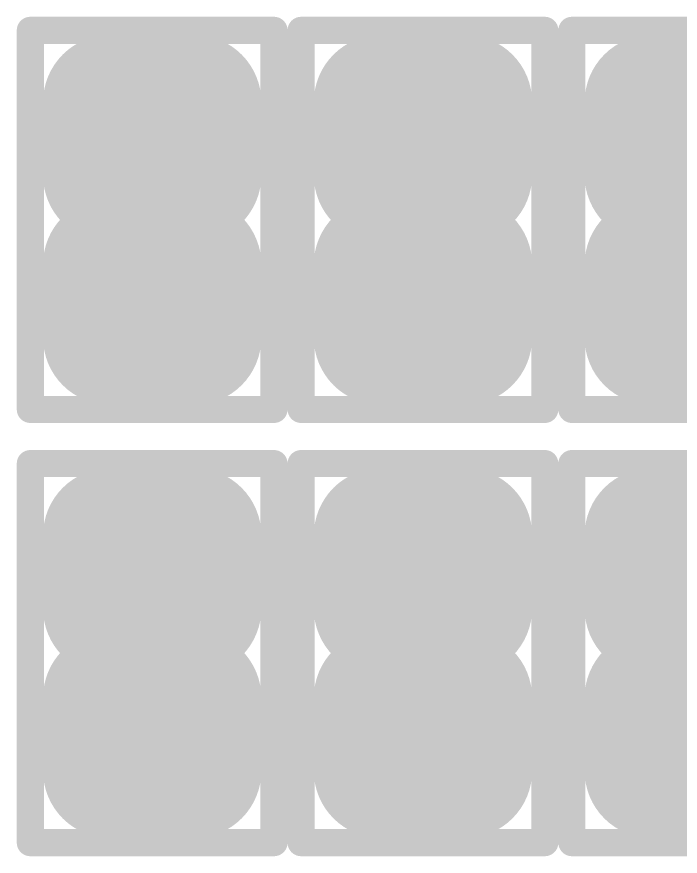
# Model space of a CAD drawing. Header units: millimetres. Extents: x 169 to 355, y 129 to 253.
# Drawn here: x 190.3 to 191.525, y 140.775 to 142.325 of the extents above; entities that cross this region are included whole.
import ezdxf

# ---------------------------------------------------------------- set-up
doc = ezdxf.new("R2010")
doc.units = ezdxf.units.MM
for name, color, linetype in [('BottomLayer', 5, 'Continuous'), ('BottomPaste', 16, 'Continuous'), ('BottomSolder', 6, 'Continuous'), ('Mechanical1', 6, 'Continuous'), ('Mechanical15', 56, 'Continuous')]:
    doc.layers.add(name, color=color, linetype=linetype)

# ---------------------------------------------------------------- blocks, each defined once
blk = doc.blocks.new('R01005_B_759')
at = {"layer": 'BottomLayer', "const_width": 0.0225}
for points in [[(-0.2287, 0.0775, 1), (-0.2063, 0.0775, 1)], [(-0.0937, 0.0775, 1), (-0.0712, 0.0775, 1)], [(0.0712, 0.0775, 1), (0.0937, 0.0775, 1)], [(0.2063, 0.0775, 1), (0.2287, 0.0775, 1)], [(-0.2287, -0.0775, 1), (-0.2063, -0.0775, 1)], [(-0.0937, -0.0775, 1), (-0.0712, -0.0775, 1)], [(0.0712, -0.0775, 1), (0.0937, -0.0775, 1)], [(0.2063, -0.0775, 1), (0.2287, -0.0775, 1)]]:
    blk.add_lwpolyline(points, format="xyb", close=True, dxfattribs=at)
at = {"layer": 'BottomLayer'}
for points in [[(-0.0825, -0.1), (-0.0825, 0.1), (-0.2175, -0.1), (-0.2175, 0.1)], [(0.2175, -0.1), (0.2175, 0.1), (0.0825, -0.1), (0.0825, 0.1)], [(-0.06, -0.0775), (-0.06, 0.0775), (-0.24, -0.0775), (-0.24, 0.0775)], [(0.24, -0.0775), (0.24, 0.0775), (0.06, -0.0775), (0.06, 0.0775)]]:
    blk.add_solid(points, dxfattribs=at)
at = {"layer": 'BottomPaste', "const_width": 0.0225}
for points in [[(-0.2287, 0.0775, 1), (-0.2063, 0.0775, 1)], [(-0.0937, 0.0775, 1), (-0.0712, 0.0775, 1)], [(0.0712, 0.0775, 1), (0.0937, 0.0775, 1)], [(0.2063, 0.0775, 1), (0.2287, 0.0775, 1)], [(-0.2287, -0.0775, 1), (-0.2063, -0.0775, 1)], [(-0.0937, -0.0775, 1), (-0.0712, -0.0775, 1)], [(0.0712, -0.0775, 1), (0.0937, -0.0775, 1)], [(0.2063, -0.0775, 1), (0.2287, -0.0775, 1)]]:
    blk.add_lwpolyline(points, format="xyb", close=True, dxfattribs=at)
at = {"layer": 'BottomPaste'}
for points in [[(-0.0825, -0.1), (-0.0825, 0.1), (-0.2175, -0.1), (-0.2175, 0.1)], [(0.2175, -0.1), (0.2175, 0.1), (0.0825, -0.1), (0.0825, 0.1)], [(-0.06, -0.0775), (-0.06, 0.0775), (-0.24, -0.0775), (-0.24, 0.0775)], [(0.24, -0.0775), (0.24, 0.0775), (0.06, -0.0775), (0.06, 0.0775)]]:
    blk.add_solid(points, dxfattribs=at)
at = {"layer": 'BottomSolder', "const_width": 0.1241}
for points in [[(-0.2795, 0.0775, 1), (-0.1555, 0.0775, 1)], [(-0.1445, 0.0775, 1), (-0.0204, 0.0775, 1)], [(0.0204, 0.0775, 1), (0.1445, 0.0775, 1)], [(0.1555, 0.0775, 1), (0.2795, 0.0775, 1)], [(-0.2795, -0.0775, 1), (-0.1555, -0.0775, 1)], [(-0.1445, -0.0775, 1), (-0.0204, -0.0775, 1)], [(0.0204, -0.0775, 1), (0.1445, -0.0775, 1)], [(0.1555, -0.0775, 1), (0.2795, -0.0775, 1)]]:
    blk.add_lwpolyline(points, format="xyb", close=True, dxfattribs=at)
at = {"layer": 'BottomSolder'}
for points in [[(-0.0825, -0.2016), (-0.0825, 0.2016), (-0.2175, -0.2016), (-0.2175, 0.2016)], [(0.2175, -0.2016), (0.2175, 0.2016), (0.0825, -0.2016), (0.0825, 0.2016)], [(0.0416, -0.0775), (0.0416, 0.0775), (-0.3416, -0.0775), (-0.3416, 0.0775)], [(0.3416, -0.0775), (0.3416, 0.0775), (-0.0416, -0.0775), (-0.0416, 0.0775)]]:
    blk.add_solid(points, dxfattribs=at)
at = {"layer": 'Mechanical1', "const_width": 0.05}
for points in [[(-0.1999, 0.0999), (-0.1999, -0.1001)], [(-0.1999, 0.0999), (0.2001, 0.0999)], [(0.2001, 0.0999), (0.2001, -0.1001)], [(-0.1999, -0.1001), (0.2001, -0.1001)]]:
    blk.add_lwpolyline(points, dxfattribs=at)
at = {"layer": 'Mechanical1', "const_width": 0.025}
for points in [[(-0.2124, 0.0999, 1), (-0.1874, 0.0999, 1)], [(-0.2124, 0.0999, 1), (-0.1874, 0.0999, 1)], [(0.1876, 0.0999, 1), (0.2126, 0.0999, 1)], [(0.1876, 0.0999, 1), (0.2126, 0.0999, 1)], [(-0.2124, -0.1001, 1), (-0.1874, -0.1001, 1)], [(-0.2124, -0.1001, 1), (-0.1874, -0.1001, 1)], [(0.1876, -0.1001, 1), (0.2126, -0.1001, 1)], [(0.1876, -0.1001, 1), (0.2126, -0.1001, 1)]]:
    blk.add_lwpolyline(points, format="xyb", close=True, dxfattribs=at)
at = {"layer": 'Mechanical15', "const_width": 0.05}
for points in [[(-0.35, 0.225), (-0.35, -0.225)], [(-0.35, 0.225), (0.35, 0.225)], [(0.35, 0.225), (0.35, -0.225)], [(0, 0.125), (0, -0.125)], [(-0.15, 0), (0.15, 0)], [(-0.35, -0.225), (0.35, -0.225)]]:
    blk.add_lwpolyline(points, dxfattribs=at)
at = {"layer": 'Mechanical15', "const_width": 0.025}
for points in [[(-0.3625, 0.225, 1), (-0.3375, 0.225, 1)], [(-0.3625, 0.225, 1), (-0.3375, 0.225, 1)], [(0.3375, 0.225, 1), (0.3625, 0.225, 1)], [(0.3375, 0.225, 1), (0.3625, 0.225, 1)], [(-0.0125, 0.125, 1), (0.0125, 0.125, 1)], [(-0.1625, 0, 1), (-0.1375, 0, 1)], [(0.1375, 0, 1), (0.1625, 0, 1)], [(-0.0125, -0.125, 1), (0.0125, -0.125, 1)], [(-0.3625, -0.225, 1), (-0.3375, -0.225, 1)], [(-0.3625, -0.225, 1), (-0.3375, -0.225, 1)], [(0.3375, -0.225, 1), (0.3625, -0.225, 1)], [(0.3375, -0.225, 1), (0.3625, -0.225, 1)]]:
    blk.add_lwpolyline(points, format="xyb", close=True, dxfattribs=at)
blk = doc.blocks.new('R01005_B_775')
at = {"layer": 'BottomLayer', "const_width": 0.0225}
for points in [[(-0.2287, 0.0775, 1), (-0.2063, 0.0775, 1)], [(-0.0937, 0.0775, 1), (-0.0712, 0.0775, 1)], [(0.0712, 0.0775, 1), (0.0937, 0.0775, 1)], [(0.2063, 0.0775, 1), (0.2287, 0.0775, 1)], [(-0.2287, -0.0775, 1), (-0.2063, -0.0775, 1)], [(-0.0937, -0.0775, 1), (-0.0712, -0.0775, 1)], [(0.0712, -0.0775, 1), (0.0937, -0.0775, 1)], [(0.2063, -0.0775, 1), (0.2287, -0.0775, 1)]]:
    blk.add_lwpolyline(points, format="xyb", close=True, dxfattribs=at)
at = {"layer": 'BottomLayer'}
for points in [[(-0.0825, -0.1), (-0.0825, 0.1), (-0.2175, -0.1), (-0.2175, 0.1)], [(0.2175, -0.1), (0.2175, 0.1), (0.0825, -0.1), (0.0825, 0.1)], [(-0.06, -0.0775), (-0.06, 0.0775), (-0.24, -0.0775), (-0.24, 0.0775)], [(0.24, -0.0775), (0.24, 0.0775), (0.06, -0.0775), (0.06, 0.0775)]]:
    blk.add_solid(points, dxfattribs=at)
at = {"layer": 'BottomPaste', "const_width": 0.0225}
for points in [[(-0.2287, 0.0775, 1), (-0.2063, 0.0775, 1)], [(-0.0937, 0.0775, 1), (-0.0712, 0.0775, 1)], [(0.0712, 0.0775, 1), (0.0937, 0.0775, 1)], [(0.2063, 0.0775, 1), (0.2287, 0.0775, 1)], [(-0.2287, -0.0775, 1), (-0.2063, -0.0775, 1)], [(-0.0937, -0.0775, 1), (-0.0712, -0.0775, 1)], [(0.0712, -0.0775, 1), (0.0937, -0.0775, 1)], [(0.2063, -0.0775, 1), (0.2287, -0.0775, 1)]]:
    blk.add_lwpolyline(points, format="xyb", close=True, dxfattribs=at)
at = {"layer": 'BottomPaste'}
for points in [[(-0.0825, -0.1), (-0.0825, 0.1), (-0.2175, -0.1), (-0.2175, 0.1)], [(0.2175, -0.1), (0.2175, 0.1), (0.0825, -0.1), (0.0825, 0.1)], [(-0.06, -0.0775), (-0.06, 0.0775), (-0.24, -0.0775), (-0.24, 0.0775)], [(0.24, -0.0775), (0.24, 0.0775), (0.06, -0.0775), (0.06, 0.0775)]]:
    blk.add_solid(points, dxfattribs=at)
at = {"layer": 'BottomSolder', "const_width": 0.1241}
for points in [[(-0.2795, 0.0775, 1), (-0.1555, 0.0775, 1)], [(-0.1445, 0.0775, 1), (-0.0204, 0.0775, 1)], [(0.0204, 0.0775, 1), (0.1445, 0.0775, 1)], [(0.1555, 0.0775, 1), (0.2795, 0.0775, 1)], [(-0.2795, -0.0775, 1), (-0.1555, -0.0775, 1)], [(-0.1445, -0.0775, 1), (-0.0204, -0.0775, 1)], [(0.0204, -0.0775, 1), (0.1445, -0.0775, 1)], [(0.1555, -0.0775, 1), (0.2795, -0.0775, 1)]]:
    blk.add_lwpolyline(points, format="xyb", close=True, dxfattribs=at)
at = {"layer": 'BottomSolder'}
for points in [[(-0.0825, -0.2016), (-0.0825, 0.2016), (-0.2175, -0.2016), (-0.2175, 0.2016)], [(0.2175, -0.2016), (0.2175, 0.2016), (0.0825, -0.2016), (0.0825, 0.2016)], [(0.0416, -0.0775), (0.0416, 0.0775), (-0.3416, -0.0775), (-0.3416, 0.0775)], [(0.3416, -0.0775), (0.3416, 0.0775), (-0.0416, -0.0775), (-0.0416, 0.0775)]]:
    blk.add_solid(points, dxfattribs=at)
at = {"layer": 'Mechanical1', "const_width": 0.05}
for points in [[(-0.1999, 0.0999), (-0.1999, -0.1001)], [(-0.1999, 0.0999), (0.2001, 0.0999)], [(0.2001, 0.0999), (0.2001, -0.1001)], [(-0.1999, -0.1001), (0.2001, -0.1001)]]:
    blk.add_lwpolyline(points, dxfattribs=at)
at = {"layer": 'Mechanical1', "const_width": 0.025}
for points in [[(-0.2124, 0.0999, 1), (-0.1874, 0.0999, 1)], [(-0.2124, 0.0999, 1), (-0.1874, 0.0999, 1)], [(0.1876, 0.0999, 1), (0.2126, 0.0999, 1)], [(0.1876, 0.0999, 1), (0.2126, 0.0999, 1)], [(-0.2124, -0.1001, 1), (-0.1874, -0.1001, 1)], [(-0.2124, -0.1001, 1), (-0.1874, -0.1001, 1)], [(0.1876, -0.1001, 1), (0.2126, -0.1001, 1)], [(0.1876, -0.1001, 1), (0.2126, -0.1001, 1)]]:
    blk.add_lwpolyline(points, format="xyb", close=True, dxfattribs=at)
at = {"layer": 'Mechanical15', "const_width": 0.05}
for points in [[(-0.35, 0.225), (-0.35, -0.225)], [(-0.35, 0.225), (0.35, 0.225)], [(0.35, 0.225), (0.35, -0.225)], [(0, 0.125), (0, -0.125)], [(-0.15, 0), (0.15, 0)], [(-0.35, -0.225), (0.35, -0.225)]]:
    blk.add_lwpolyline(points, dxfattribs=at)
at = {"layer": 'Mechanical15', "const_width": 0.025}
for points in [[(-0.3625, 0.225, 1), (-0.3375, 0.225, 1)], [(-0.3625, 0.225, 1), (-0.3375, 0.225, 1)], [(0.3375, 0.225, 1), (0.3625, 0.225, 1)], [(0.3375, 0.225, 1), (0.3625, 0.225, 1)], [(-0.0125, 0.125, 1), (0.0125, 0.125, 1)], [(-0.1625, 0, 1), (-0.1375, 0, 1)], [(0.1375, 0, 1), (0.1625, 0, 1)], [(-0.0125, -0.125, 1), (0.0125, -0.125, 1)], [(-0.3625, -0.225, 1), (-0.3375, -0.225, 1)], [(-0.3625, -0.225, 1), (-0.3375, -0.225, 1)], [(0.3375, -0.225, 1), (0.3625, -0.225, 1)], [(0.3375, -0.225, 1), (0.3625, -0.225, 1)]]:
    blk.add_lwpolyline(points, format="xyb", close=True, dxfattribs=at)
blk = doc.blocks.new('R01005_B_797')
at = {"layer": 'BottomLayer', "const_width": 0.0225}
for points in [[(-0.2287, 0.0775, 1), (-0.2063, 0.0775, 1)], [(-0.0937, 0.0775, 1), (-0.0712, 0.0775, 1)], [(0.0712, 0.0775, 1), (0.0937, 0.0775, 1)], [(0.2063, 0.0775, 1), (0.2287, 0.0775, 1)], [(-0.2287, -0.0775, 1), (-0.2063, -0.0775, 1)], [(-0.0937, -0.0775, 1), (-0.0712, -0.0775, 1)], [(0.0712, -0.0775, 1), (0.0937, -0.0775, 1)], [(0.2063, -0.0775, 1), (0.2287, -0.0775, 1)]]:
    blk.add_lwpolyline(points, format="xyb", close=True, dxfattribs=at)
at = {"layer": 'BottomLayer'}
for points in [[(-0.0825, -0.1), (-0.0825, 0.1), (-0.2175, -0.1), (-0.2175, 0.1)], [(0.2175, -0.1), (0.2175, 0.1), (0.0825, -0.1), (0.0825, 0.1)], [(-0.06, -0.0775), (-0.06, 0.0775), (-0.24, -0.0775), (-0.24, 0.0775)], [(0.24, -0.0775), (0.24, 0.0775), (0.06, -0.0775), (0.06, 0.0775)]]:
    blk.add_solid(points, dxfattribs=at)
at = {"layer": 'BottomPaste', "const_width": 0.0225}
for points in [[(-0.2287, 0.0775, 1), (-0.2063, 0.0775, 1)], [(-0.0937, 0.0775, 1), (-0.0712, 0.0775, 1)], [(0.0712, 0.0775, 1), (0.0937, 0.0775, 1)], [(0.2063, 0.0775, 1), (0.2287, 0.0775, 1)], [(-0.2287, -0.0775, 1), (-0.2063, -0.0775, 1)], [(-0.0937, -0.0775, 1), (-0.0712, -0.0775, 1)], [(0.0712, -0.0775, 1), (0.0937, -0.0775, 1)], [(0.2063, -0.0775, 1), (0.2287, -0.0775, 1)]]:
    blk.add_lwpolyline(points, format="xyb", close=True, dxfattribs=at)
at = {"layer": 'BottomPaste'}
for points in [[(-0.0825, -0.1), (-0.0825, 0.1), (-0.2175, -0.1), (-0.2175, 0.1)], [(0.2175, -0.1), (0.2175, 0.1), (0.0825, -0.1), (0.0825, 0.1)], [(-0.06, -0.0775), (-0.06, 0.0775), (-0.24, -0.0775), (-0.24, 0.0775)], [(0.24, -0.0775), (0.24, 0.0775), (0.06, -0.0775), (0.06, 0.0775)]]:
    blk.add_solid(points, dxfattribs=at)
at = {"layer": 'BottomSolder', "const_width": 0.1241}
for points in [[(-0.2795, 0.0775, 1), (-0.1555, 0.0775, 1)], [(-0.1445, 0.0775, 1), (-0.0204, 0.0775, 1)], [(0.0204, 0.0775, 1), (0.1445, 0.0775, 1)], [(0.1555, 0.0775, 1), (0.2795, 0.0775, 1)], [(-0.2795, -0.0775, 1), (-0.1555, -0.0775, 1)], [(-0.1445, -0.0775, 1), (-0.0204, -0.0775, 1)], [(0.0204, -0.0775, 1), (0.1445, -0.0775, 1)], [(0.1555, -0.0775, 1), (0.2795, -0.0775, 1)]]:
    blk.add_lwpolyline(points, format="xyb", close=True, dxfattribs=at)
at = {"layer": 'BottomSolder'}
for points in [[(-0.0825, -0.2016), (-0.0825, 0.2016), (-0.2175, -0.2016), (-0.2175, 0.2016)], [(0.2175, -0.2016), (0.2175, 0.2016), (0.0825, -0.2016), (0.0825, 0.2016)], [(0.0416, -0.0775), (0.0416, 0.0775), (-0.3416, -0.0775), (-0.3416, 0.0775)], [(0.3416, -0.0775), (0.3416, 0.0775), (-0.0416, -0.0775), (-0.0416, 0.0775)]]:
    blk.add_solid(points, dxfattribs=at)
at = {"layer": 'Mechanical1', "const_width": 0.05}
for points in [[(-0.1999, 0.0999), (-0.1999, -0.1001)], [(-0.1999, 0.0999), (0.2001, 0.0999)], [(0.2001, 0.0999), (0.2001, -0.1001)], [(-0.1999, -0.1001), (0.2001, -0.1001)]]:
    blk.add_lwpolyline(points, dxfattribs=at)
at = {"layer": 'Mechanical1', "const_width": 0.025}
for points in [[(-0.2124, 0.0999, 1), (-0.1874, 0.0999, 1)], [(-0.2124, 0.0999, 1), (-0.1874, 0.0999, 1)], [(0.1876, 0.0999, 1), (0.2126, 0.0999, 1)], [(0.1876, 0.0999, 1), (0.2126, 0.0999, 1)], [(-0.2124, -0.1001, 1), (-0.1874, -0.1001, 1)], [(-0.2124, -0.1001, 1), (-0.1874, -0.1001, 1)], [(0.1876, -0.1001, 1), (0.2126, -0.1001, 1)], [(0.1876, -0.1001, 1), (0.2126, -0.1001, 1)]]:
    blk.add_lwpolyline(points, format="xyb", close=True, dxfattribs=at)
at = {"layer": 'Mechanical15', "const_width": 0.05}
for points in [[(-0.35, 0.225), (-0.35, -0.225)], [(-0.35, 0.225), (0.35, 0.225)], [(0.35, 0.225), (0.35, -0.225)], [(0, 0.125), (0, -0.125)], [(-0.15, 0), (0.15, 0)], [(-0.35, -0.225), (0.35, -0.225)]]:
    blk.add_lwpolyline(points, dxfattribs=at)
at = {"layer": 'Mechanical15', "const_width": 0.025}
for points in [[(-0.3625, 0.225, 1), (-0.3375, 0.225, 1)], [(-0.3625, 0.225, 1), (-0.3375, 0.225, 1)], [(0.3375, 0.225, 1), (0.3625, 0.225, 1)], [(0.3375, 0.225, 1), (0.3625, 0.225, 1)], [(-0.0125, 0.125, 1), (0.0125, 0.125, 1)], [(-0.1625, 0, 1), (-0.1375, 0, 1)], [(0.1375, 0, 1), (0.1625, 0, 1)], [(-0.0125, -0.125, 1), (0.0125, -0.125, 1)], [(-0.3625, -0.225, 1), (-0.3375, -0.225, 1)], [(-0.3625, -0.225, 1), (-0.3375, -0.225, 1)], [(0.3375, -0.225, 1), (0.3625, -0.225, 1)], [(0.3375, -0.225, 1), (0.3625, -0.225, 1)]]:
    blk.add_lwpolyline(points, format="xyb", close=True, dxfattribs=at)
blk = doc.blocks.new('R01005_B_798')
at = {"layer": 'BottomLayer', "const_width": 0.0225}
for points in [[(-0.2287, 0.0775, 1), (-0.2063, 0.0775, 1)], [(-0.0937, 0.0775, 1), (-0.0712, 0.0775, 1)], [(0.0712, 0.0775, 1), (0.0937, 0.0775, 1)], [(0.2063, 0.0775, 1), (0.2287, 0.0775, 1)], [(-0.2287, -0.0775, 1), (-0.2063, -0.0775, 1)], [(-0.0937, -0.0775, 1), (-0.0712, -0.0775, 1)], [(0.0712, -0.0775, 1), (0.0937, -0.0775, 1)], [(0.2063, -0.0775, 1), (0.2287, -0.0775, 1)]]:
    blk.add_lwpolyline(points, format="xyb", close=True, dxfattribs=at)
at = {"layer": 'BottomLayer'}
for points in [[(-0.0825, -0.1), (-0.0825, 0.1), (-0.2175, -0.1), (-0.2175, 0.1)], [(0.2175, -0.1), (0.2175, 0.1), (0.0825, -0.1), (0.0825, 0.1)], [(-0.06, -0.0775), (-0.06, 0.0775), (-0.24, -0.0775), (-0.24, 0.0775)], [(0.24, -0.0775), (0.24, 0.0775), (0.06, -0.0775), (0.06, 0.0775)]]:
    blk.add_solid(points, dxfattribs=at)
at = {"layer": 'BottomPaste', "const_width": 0.0225}
for points in [[(-0.2287, 0.0775, 1), (-0.2063, 0.0775, 1)], [(-0.0937, 0.0775, 1), (-0.0712, 0.0775, 1)], [(0.0712, 0.0775, 1), (0.0937, 0.0775, 1)], [(0.2063, 0.0775, 1), (0.2287, 0.0775, 1)], [(-0.2287, -0.0775, 1), (-0.2063, -0.0775, 1)], [(-0.0937, -0.0775, 1), (-0.0712, -0.0775, 1)], [(0.0712, -0.0775, 1), (0.0937, -0.0775, 1)], [(0.2063, -0.0775, 1), (0.2287, -0.0775, 1)]]:
    blk.add_lwpolyline(points, format="xyb", close=True, dxfattribs=at)
at = {"layer": 'BottomPaste'}
for points in [[(-0.0825, -0.1), (-0.0825, 0.1), (-0.2175, -0.1), (-0.2175, 0.1)], [(0.2175, -0.1), (0.2175, 0.1), (0.0825, -0.1), (0.0825, 0.1)], [(-0.06, -0.0775), (-0.06, 0.0775), (-0.24, -0.0775), (-0.24, 0.0775)], [(0.24, -0.0775), (0.24, 0.0775), (0.06, -0.0775), (0.06, 0.0775)]]:
    blk.add_solid(points, dxfattribs=at)
at = {"layer": 'BottomSolder', "const_width": 0.1241}
for points in [[(-0.2795, 0.0775, 1), (-0.1555, 0.0775, 1)], [(-0.1445, 0.0775, 1), (-0.0204, 0.0775, 1)], [(0.0204, 0.0775, 1), (0.1445, 0.0775, 1)], [(0.1555, 0.0775, 1), (0.2795, 0.0775, 1)], [(-0.2795, -0.0775, 1), (-0.1555, -0.0775, 1)], [(-0.1445, -0.0775, 1), (-0.0204, -0.0775, 1)], [(0.0204, -0.0775, 1), (0.1445, -0.0775, 1)], [(0.1555, -0.0775, 1), (0.2795, -0.0775, 1)]]:
    blk.add_lwpolyline(points, format="xyb", close=True, dxfattribs=at)
at = {"layer": 'BottomSolder'}
for points in [[(-0.0825, -0.2016), (-0.0825, 0.2016), (-0.2175, -0.2016), (-0.2175, 0.2016)], [(0.2175, -0.2016), (0.2175, 0.2016), (0.0825, -0.2016), (0.0825, 0.2016)], [(0.0416, -0.0775), (0.0416, 0.0775), (-0.3416, -0.0775), (-0.3416, 0.0775)], [(0.3416, -0.0775), (0.3416, 0.0775), (-0.0416, -0.0775), (-0.0416, 0.0775)]]:
    blk.add_solid(points, dxfattribs=at)
at = {"layer": 'Mechanical1', "const_width": 0.05}
for points in [[(-0.1999, 0.0999), (-0.1999, -0.1001)], [(-0.1999, 0.0999), (0.2001, 0.0999)], [(0.2001, 0.0999), (0.2001, -0.1001)], [(-0.1999, -0.1001), (0.2001, -0.1001)]]:
    blk.add_lwpolyline(points, dxfattribs=at)
at = {"layer": 'Mechanical1', "const_width": 0.025}
for points in [[(-0.2124, 0.0999, 1), (-0.1874, 0.0999, 1)], [(-0.2124, 0.0999, 1), (-0.1874, 0.0999, 1)], [(0.1876, 0.0999, 1), (0.2126, 0.0999, 1)], [(0.1876, 0.0999, 1), (0.2126, 0.0999, 1)], [(-0.2124, -0.1001, 1), (-0.1874, -0.1001, 1)], [(-0.2124, -0.1001, 1), (-0.1874, -0.1001, 1)], [(0.1876, -0.1001, 1), (0.2126, -0.1001, 1)], [(0.1876, -0.1001, 1), (0.2126, -0.1001, 1)]]:
    blk.add_lwpolyline(points, format="xyb", close=True, dxfattribs=at)
at = {"layer": 'Mechanical15', "const_width": 0.05}
for points in [[(-0.35, 0.225), (-0.35, -0.225)], [(-0.35, 0.225), (0.35, 0.225)], [(0.35, 0.225), (0.35, -0.225)], [(0, 0.125), (0, -0.125)], [(-0.15, 0), (0.15, 0)], [(-0.35, -0.225), (0.35, -0.225)]]:
    blk.add_lwpolyline(points, dxfattribs=at)
at = {"layer": 'Mechanical15', "const_width": 0.025}
for points in [[(-0.3625, 0.225, 1), (-0.3375, 0.225, 1)], [(-0.3625, 0.225, 1), (-0.3375, 0.225, 1)], [(0.3375, 0.225, 1), (0.3625, 0.225, 1)], [(0.3375, 0.225, 1), (0.3625, 0.225, 1)], [(-0.0125, 0.125, 1), (0.0125, 0.125, 1)], [(-0.1625, 0, 1), (-0.1375, 0, 1)], [(0.1375, 0, 1), (0.1625, 0, 1)], [(-0.0125, -0.125, 1), (0.0125, -0.125, 1)], [(-0.3625, -0.225, 1), (-0.3375, -0.225, 1)], [(-0.3625, -0.225, 1), (-0.3375, -0.225, 1)], [(0.3375, -0.225, 1), (0.3625, -0.225, 1)], [(0.3375, -0.225, 1), (0.3625, -0.225, 1)]]:
    blk.add_lwpolyline(points, format="xyb", close=True, dxfattribs=at)
blk = doc.blocks.new('R01005_B_826')
at = {"layer": 'BottomLayer', "const_width": 0.0225}
for points in [[(-0.2287, 0.0775, 1), (-0.2063, 0.0775, 1)], [(-0.0937, 0.0775, 1), (-0.0712, 0.0775, 1)], [(0.0712, 0.0775, 1), (0.0937, 0.0775, 1)], [(0.2063, 0.0775, 1), (0.2287, 0.0775, 1)], [(-0.2287, -0.0775, 1), (-0.2063, -0.0775, 1)], [(-0.0937, -0.0775, 1), (-0.0712, -0.0775, 1)], [(0.0712, -0.0775, 1), (0.0937, -0.0775, 1)], [(0.2063, -0.0775, 1), (0.2287, -0.0775, 1)]]:
    blk.add_lwpolyline(points, format="xyb", close=True, dxfattribs=at)
at = {"layer": 'BottomLayer'}
for points in [[(-0.0825, -0.1), (-0.0825, 0.1), (-0.2175, -0.1), (-0.2175, 0.1)], [(0.2175, -0.1), (0.2175, 0.1), (0.0825, -0.1), (0.0825, 0.1)], [(-0.06, -0.0775), (-0.06, 0.0775), (-0.24, -0.0775), (-0.24, 0.0775)], [(0.24, -0.0775), (0.24, 0.0775), (0.06, -0.0775), (0.06, 0.0775)]]:
    blk.add_solid(points, dxfattribs=at)
at = {"layer": 'BottomPaste', "const_width": 0.0225}
for points in [[(-0.2287, 0.0775, 1), (-0.2063, 0.0775, 1)], [(-0.0937, 0.0775, 1), (-0.0712, 0.0775, 1)], [(0.0712, 0.0775, 1), (0.0937, 0.0775, 1)], [(0.2063, 0.0775, 1), (0.2287, 0.0775, 1)], [(-0.2287, -0.0775, 1), (-0.2063, -0.0775, 1)], [(-0.0937, -0.0775, 1), (-0.0712, -0.0775, 1)], [(0.0712, -0.0775, 1), (0.0937, -0.0775, 1)], [(0.2063, -0.0775, 1), (0.2287, -0.0775, 1)]]:
    blk.add_lwpolyline(points, format="xyb", close=True, dxfattribs=at)
at = {"layer": 'BottomPaste'}
for points in [[(-0.0825, -0.1), (-0.0825, 0.1), (-0.2175, -0.1), (-0.2175, 0.1)], [(0.2175, -0.1), (0.2175, 0.1), (0.0825, -0.1), (0.0825, 0.1)], [(-0.06, -0.0775), (-0.06, 0.0775), (-0.24, -0.0775), (-0.24, 0.0775)], [(0.24, -0.0775), (0.24, 0.0775), (0.06, -0.0775), (0.06, 0.0775)]]:
    blk.add_solid(points, dxfattribs=at)
at = {"layer": 'BottomSolder', "const_width": 0.1241}
for points in [[(-0.2795, 0.0775, 1), (-0.1555, 0.0775, 1)], [(-0.1445, 0.0775, 1), (-0.0204, 0.0775, 1)], [(0.0204, 0.0775, 1), (0.1445, 0.0775, 1)], [(0.1555, 0.0775, 1), (0.2795, 0.0775, 1)], [(-0.2795, -0.0775, 1), (-0.1555, -0.0775, 1)], [(-0.1445, -0.0775, 1), (-0.0204, -0.0775, 1)], [(0.0204, -0.0775, 1), (0.1445, -0.0775, 1)], [(0.1555, -0.0775, 1), (0.2795, -0.0775, 1)]]:
    blk.add_lwpolyline(points, format="xyb", close=True, dxfattribs=at)
at = {"layer": 'BottomSolder'}
for points in [[(-0.0825, -0.2016), (-0.0825, 0.2016), (-0.2175, -0.2016), (-0.2175, 0.2016)], [(0.2175, -0.2016), (0.2175, 0.2016), (0.0825, -0.2016), (0.0825, 0.2016)], [(0.0416, -0.0775), (0.0416, 0.0775), (-0.3416, -0.0775), (-0.3416, 0.0775)], [(0.3416, -0.0775), (0.3416, 0.0775), (-0.0416, -0.0775), (-0.0416, 0.0775)]]:
    blk.add_solid(points, dxfattribs=at)
at = {"layer": 'Mechanical1', "const_width": 0.05}
for points in [[(-0.1999, 0.0999), (-0.1999, -0.1001)], [(-0.1999, 0.0999), (0.2001, 0.0999)], [(0.2001, 0.0999), (0.2001, -0.1001)], [(-0.1999, -0.1001), (0.2001, -0.1001)]]:
    blk.add_lwpolyline(points, dxfattribs=at)
at = {"layer": 'Mechanical1', "const_width": 0.025}
for points in [[(-0.2124, 0.0999, 1), (-0.1874, 0.0999, 1)], [(-0.2124, 0.0999, 1), (-0.1874, 0.0999, 1)], [(0.1876, 0.0999, 1), (0.2126, 0.0999, 1)], [(0.1876, 0.0999, 1), (0.2126, 0.0999, 1)], [(-0.2124, -0.1001, 1), (-0.1874, -0.1001, 1)], [(-0.2124, -0.1001, 1), (-0.1874, -0.1001, 1)], [(0.1876, -0.1001, 1), (0.2126, -0.1001, 1)], [(0.1876, -0.1001, 1), (0.2126, -0.1001, 1)]]:
    blk.add_lwpolyline(points, format="xyb", close=True, dxfattribs=at)
at = {"layer": 'Mechanical15', "const_width": 0.05}
for points in [[(-0.35, 0.225), (-0.35, -0.225)], [(-0.35, 0.225), (0.35, 0.225)], [(0.35, 0.225), (0.35, -0.225)], [(0, 0.125), (0, -0.125)], [(-0.15, 0), (0.15, 0)], [(-0.35, -0.225), (0.35, -0.225)]]:
    blk.add_lwpolyline(points, dxfattribs=at)
at = {"layer": 'Mechanical15', "const_width": 0.025}
for points in [[(-0.3625, 0.225, 1), (-0.3375, 0.225, 1)], [(-0.3625, 0.225, 1), (-0.3375, 0.225, 1)], [(0.3375, 0.225, 1), (0.3625, 0.225, 1)], [(0.3375, 0.225, 1), (0.3625, 0.225, 1)], [(-0.0125, 0.125, 1), (0.0125, 0.125, 1)], [(-0.1625, 0, 1), (-0.1375, 0, 1)], [(0.1375, 0, 1), (0.1625, 0, 1)], [(-0.0125, -0.125, 1), (0.0125, -0.125, 1)], [(-0.3625, -0.225, 1), (-0.3375, -0.225, 1)], [(-0.3625, -0.225, 1), (-0.3375, -0.225, 1)], [(0.3375, -0.225, 1), (0.3625, -0.225, 1)], [(0.3375, -0.225, 1), (0.3625, -0.225, 1)]]:
    blk.add_lwpolyline(points, format="xyb", close=True, dxfattribs=at)
blk = doc.blocks.new('R01005_B_827')
at = {"layer": 'BottomLayer', "const_width": 0.0225}
for points in [[(-0.2287, 0.0775, 1), (-0.2063, 0.0775, 1)], [(-0.0937, 0.0775, 1), (-0.0712, 0.0775, 1)], [(0.0712, 0.0775, 1), (0.0937, 0.0775, 1)], [(0.2063, 0.0775, 1), (0.2287, 0.0775, 1)], [(-0.2287, -0.0775, 1), (-0.2063, -0.0775, 1)], [(-0.0937, -0.0775, 1), (-0.0712, -0.0775, 1)], [(0.0712, -0.0775, 1), (0.0937, -0.0775, 1)], [(0.2063, -0.0775, 1), (0.2287, -0.0775, 1)]]:
    blk.add_lwpolyline(points, format="xyb", close=True, dxfattribs=at)
at = {"layer": 'BottomLayer'}
for points in [[(-0.0825, -0.1), (-0.0825, 0.1), (-0.2175, -0.1), (-0.2175, 0.1)], [(0.2175, -0.1), (0.2175, 0.1), (0.0825, -0.1), (0.0825, 0.1)], [(-0.06, -0.0775), (-0.06, 0.0775), (-0.24, -0.0775), (-0.24, 0.0775)], [(0.24, -0.0775), (0.24, 0.0775), (0.06, -0.0775), (0.06, 0.0775)]]:
    blk.add_solid(points, dxfattribs=at)
at = {"layer": 'BottomPaste', "const_width": 0.0225}
for points in [[(-0.2287, 0.0775, 1), (-0.2063, 0.0775, 1)], [(-0.0937, 0.0775, 1), (-0.0712, 0.0775, 1)], [(0.0712, 0.0775, 1), (0.0937, 0.0775, 1)], [(0.2063, 0.0775, 1), (0.2287, 0.0775, 1)], [(-0.2287, -0.0775, 1), (-0.2063, -0.0775, 1)], [(-0.0937, -0.0775, 1), (-0.0712, -0.0775, 1)], [(0.0712, -0.0775, 1), (0.0937, -0.0775, 1)], [(0.2063, -0.0775, 1), (0.2287, -0.0775, 1)]]:
    blk.add_lwpolyline(points, format="xyb", close=True, dxfattribs=at)
at = {"layer": 'BottomPaste'}
for points in [[(-0.0825, -0.1), (-0.0825, 0.1), (-0.2175, -0.1), (-0.2175, 0.1)], [(0.2175, -0.1), (0.2175, 0.1), (0.0825, -0.1), (0.0825, 0.1)], [(-0.06, -0.0775), (-0.06, 0.0775), (-0.24, -0.0775), (-0.24, 0.0775)], [(0.24, -0.0775), (0.24, 0.0775), (0.06, -0.0775), (0.06, 0.0775)]]:
    blk.add_solid(points, dxfattribs=at)
at = {"layer": 'BottomSolder', "const_width": 0.1241}
for points in [[(-0.2795, 0.0775, 1), (-0.1555, 0.0775, 1)], [(-0.1445, 0.0775, 1), (-0.0204, 0.0775, 1)], [(0.0204, 0.0775, 1), (0.1445, 0.0775, 1)], [(0.1555, 0.0775, 1), (0.2795, 0.0775, 1)], [(-0.2795, -0.0775, 1), (-0.1555, -0.0775, 1)], [(-0.1445, -0.0775, 1), (-0.0204, -0.0775, 1)], [(0.0204, -0.0775, 1), (0.1445, -0.0775, 1)], [(0.1555, -0.0775, 1), (0.2795, -0.0775, 1)]]:
    blk.add_lwpolyline(points, format="xyb", close=True, dxfattribs=at)
at = {"layer": 'BottomSolder'}
for points in [[(-0.0825, -0.2016), (-0.0825, 0.2016), (-0.2175, -0.2016), (-0.2175, 0.2016)], [(0.2175, -0.2016), (0.2175, 0.2016), (0.0825, -0.2016), (0.0825, 0.2016)], [(0.0416, -0.0775), (0.0416, 0.0775), (-0.3416, -0.0775), (-0.3416, 0.0775)], [(0.3416, -0.0775), (0.3416, 0.0775), (-0.0416, -0.0775), (-0.0416, 0.0775)]]:
    blk.add_solid(points, dxfattribs=at)
at = {"layer": 'Mechanical1', "const_width": 0.05}
for points in [[(-0.1999, 0.0999), (-0.1999, -0.1001)], [(-0.1999, 0.0999), (0.2001, 0.0999)], [(0.2001, 0.0999), (0.2001, -0.1001)], [(-0.1999, -0.1001), (0.2001, -0.1001)]]:
    blk.add_lwpolyline(points, dxfattribs=at)
at = {"layer": 'Mechanical1', "const_width": 0.025}
for points in [[(-0.2124, 0.0999, 1), (-0.1874, 0.0999, 1)], [(-0.2124, 0.0999, 1), (-0.1874, 0.0999, 1)], [(0.1876, 0.0999, 1), (0.2126, 0.0999, 1)], [(0.1876, 0.0999, 1), (0.2126, 0.0999, 1)], [(-0.2124, -0.1001, 1), (-0.1874, -0.1001, 1)], [(-0.2124, -0.1001, 1), (-0.1874, -0.1001, 1)], [(0.1876, -0.1001, 1), (0.2126, -0.1001, 1)], [(0.1876, -0.1001, 1), (0.2126, -0.1001, 1)]]:
    blk.add_lwpolyline(points, format="xyb", close=True, dxfattribs=at)
at = {"layer": 'Mechanical15', "const_width": 0.05}
for points in [[(-0.35, 0.225), (-0.35, -0.225)], [(-0.35, 0.225), (0.35, 0.225)], [(0.35, 0.225), (0.35, -0.225)], [(0, 0.125), (0, -0.125)], [(-0.15, 0), (0.15, 0)], [(-0.35, -0.225), (0.35, -0.225)]]:
    blk.add_lwpolyline(points, dxfattribs=at)
at = {"layer": 'Mechanical15', "const_width": 0.025}
for points in [[(-0.3625, 0.225, 1), (-0.3375, 0.225, 1)], [(-0.3625, 0.225, 1), (-0.3375, 0.225, 1)], [(0.3375, 0.225, 1), (0.3625, 0.225, 1)], [(0.3375, 0.225, 1), (0.3625, 0.225, 1)], [(-0.0125, 0.125, 1), (0.0125, 0.125, 1)], [(-0.1625, 0, 1), (-0.1375, 0, 1)], [(0.1375, 0, 1), (0.1625, 0, 1)], [(-0.0125, -0.125, 1), (0.0125, -0.125, 1)], [(-0.3625, -0.225, 1), (-0.3375, -0.225, 1)], [(-0.3625, -0.225, 1), (-0.3375, -0.225, 1)], [(0.3375, -0.225, 1), (0.3625, -0.225, 1)], [(0.3375, -0.225, 1), (0.3625, -0.225, 1)]]:
    blk.add_lwpolyline(points, format="xyb", close=True, dxfattribs=at)

msp = doc.modelspace()

# ---------------------------------------------------------------- block references
at = {"rotation": 90}
for name, p in [('R01005_B_827', (190.55, 141.95)), ('R01005_B_775', (191.05, 141.95)), ('R01005_B_826', (191.55, 141.95)), ('R01005_B_798', (190.55, 141.15)), ('R01005_B_759', (191.05, 141.15)), ('R01005_B_797', (191.55, 141.15))]:
    msp.add_blockref(name, p, dxfattribs=at)

doc.saveas('drawing.dxf')
